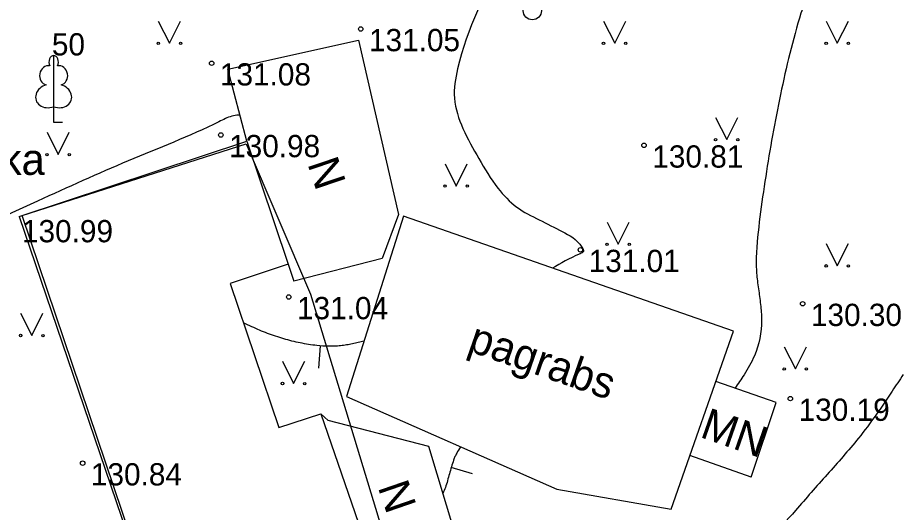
# Model space of a CAD drawing. Extents: x 636060 to 636258, y 303790 to 303930.
# Drawn here: x 636121.59 to 636141.35, y 303839.46 to 303850.58 of the extents above; entities that cross this region are included whole.
import ezdxf

# ---------------------------------------------------------------- set-up
doc = ezdxf.new("R2010")
doc.units = 0
for name, color, linetype in [('BUVE_BPAZ_####_TKST_#', 7, 'Continuous'), ('BUVE_EKAS_####_####_#', 7, 'Continuous'), ('BUVE_EKAS_RAKS_TKST_#', 7, 'Continuous'), ('BUVE_EKAS_UZMR_####_#', 7, 'Continuous'), ('RELJ_AATZ_####_TKST_#', 7, 'Continuous'), ('RELJ_ELEM_####_####_#', 7, 'Continuous'), ('RELJ_HORZ_PAMT_####_#', 7, 'Continuous'), ('RELJ_HORZ_RESN_####_#', 7, 'Continuous'), ('TERT_DIAM_####_TKST_#', 7, 'Continuous'), ('TERT_ELEM_####_####_#', 7, 'Continuous'), ('UDTK_ELEM_####_####_#', 7, 'Continuous')]:
    doc.layers.add(name, color=color, linetype=linetype)

msp = doc.modelspace()

# ---------------------------------------------------------------- linework, layer by layer
at = {"layer": 'BUVE_BPAZ_####_TKST_#'}
for p, q in [((636130.2540000001, 303846.115), (636128.979, 303842.062)), ((636137.6699999998, 303843.52999999997), (636130.254, 303846.11499999993)), ((636136.2650000001, 303839.53599999985), (636137.67, 303843.53)), ((636128.9789999999, 303842.0619999999), (636133.6989999999, 303839.98000000004)), ((636133.699, 303839.98), (636136.2650000001, 303839.5359999999))]:
    msp.add_line(p, q, dxfattribs=at)
at = {"layer": 'BUVE_EKAS_####_####_#'}
for p, q in [((636126.3139999999, 303849.422), (636129.2470000001, 303850.074)), ((636129.247, 303850.0740000001), (636130.147, 303846.151)), ((636126.7372706478, 303847.8000868098), (636126.3139999999, 303849.422)), ((636121.627, 303846.11), (636126.7372706478, 303847.8000868098)), ((636126.7372706478, 303847.8000868098), (636127.6656901198, 303845.0390180338)), ((636121.627, 303846.11), (636128.2440000001, 303826.657)), ((636130.1469999999, 303846.15099999995), (636129.7769999999, 303845.164)), ((636129.7769999998, 303845.16400000005), (636127.7949999999, 303844.6580000001)), ((636127.6656901198, 303845.0390180338), (636126.363, 303844.602)), ((636127.6656901198, 303845.0390180338), (636127.795, 303844.658)), ((636126.363, 303844.602), (636127.4599384002, 303841.3674380508)), ((636138.626, 303841.933), (636137.2739932822, 303842.4042698713)), ((636138.0680000001, 303840.256), (636138.626, 303841.933)), ((636127.4599384002, 303841.3674380508), (636128.4020000001, 303841.679)), ((636128.4020000001, 303841.679), (636133.0950000001, 303828.061)), ((636128.5630000001, 303841.529), (636128.4020000001, 303841.679)), ((636130.829, 303840.94200000004), (636128.5630000001, 303841.529)), ((636131.474, 303838.7800000001), (636130.829, 303840.94200000004)), ((636138.0680000001, 303840.256), (636136.6875498513, 303840.73718441674))]:
    msp.add_line(p, q, dxfattribs=at)
at = {"layer": 'BUVE_EKAS_UZMR_####_#'}
msp.add_lwpolyline([(636121.6890000004, 303846.13299999945), (636126.7249999996, 303847.7430000007), (636128.1689999999, 303844.3660000004), (636133.1349999999, 303828.0189999994), (636128.2599999999, 303826.69400000013)], close=True, dxfattribs=at)
at = {"layer": 'RELJ_ELEM_####_####_#'}
for centre in [(636129.296, 303850.322), (636125.948, 303849.5520000001), (636126.154, 303847.941), (636135.659, 303847.707), (636134.23, 303845.361), (636127.679, 303844.30100000004), (636139.222, 303844.149), (636138.946, 303842.01800000004), (636123.05, 303840.56700000004)]:
    msp.add_circle(centre, 0.05, dxfattribs=at)
at = {"layer": 'RELJ_HORZ_PAMT_####_#'}
for p, q in [((636128.3517546959, 303842.703930872), (636128.3914572287, 303843.20235208835)), ((636131.8099043482, 303840.32926983765), (636131.3311892378, 303840.4736022423))]:
    msp.add_line(p, q, dxfattribs=at)
for points in [[(636134.1495452374, 303895.12953018583), (636133.3270622125, 303892.215576573), (636133.1733759835, 303891.8148666625), (636133.0869575905, 303891.61705193657), (636133.0100261098, 303891.413716275), (636132.9743156537, 303891.10976454953), (636133.09678177, 303890.61728096206), (636133.2336563589, 303890.1260503923), (636133.5000437172, 303889.14109292754), (636133.7385760271, 303888.1649892175), (636133.9794566853, 303887.1885823712), (636134.4169936439, 303885.22518983006), (636134.8801560453, 303882.5918823061), (636135.2692828899, 303880.1877929124), (636136.2610149867, 303876.8278969556), (636136.4894688854, 303876.2684714625), (636136.586015504, 303875.9968527132), (636136.6602789785, 303875.67371709243), (636136.9613309286, 303873.9250309489), (636137.2358941544, 303872.1720897359), (636137.5066782349, 303870.41941301245), (636137.7963927488, 303868.6715203372), (636137.9692933974, 303867.80665899476), (636138.1683135849, 303866.94585455715), (636138.371877535, 303866.08616531367), (636138.5584094708, 303865.22464955336), (636138.7027261399, 303864.07111600984), (636138.6803675987, 303863.4902754579), (636138.563418497, 303862.92080270255), (636137.7959336222, 303861.1971431947), (636136.76946274, 303859.60565358284), (636136.5034430854, 303859.25202422234), (636136.2240618123, 303858.9114655204), (636135.9530141511, 303858.56697703816), (636135.7119953313, 303858.2015583365), (636133.2392472107, 303853.4960809108), (636132.521708219, 303851.970550298), (636131.471110282, 303849.4290254975), (636131.4019215653, 303848.76403758617), (636131.592708126, 303848.0873872494), (636131.9496268411, 303847.4107158821), (636132.3788345902, 303846.74566487956), (636132.8000916807, 303846.3200215288), (636133.3059554239, 303846.0337149805), (636133.8199876026, 303845.771654662), (636134.26575, 303845.41875), (636134.2985265818, 303845.3235454522), (636134.2212549539, 303845.27122953103), (636133.6036754999, 303844.9474014067)], [(636145.2846301399, 303866.3751289202), (636145.1885071325, 303864.67615003523), (636145.1503267775, 303864.16761414893), (636145.0955342434, 303863.66061991616), (636145.0272763906, 303863.154621036), (636144.948700079, 303862.64907120704), (636144.7764278494, 303861.77849375113), (636144.5467216105, 303860.92276095506), (636144.2595278205, 303860.0826548653), (636143.9147929383, 303859.2589575287), (636143.472761806, 303858.3570397575), (636142.9755916657, 303857.4915374298), (636141.9133695168, 303855.80649710534), (636140.8446250736, 303854.13018344), (636140.3456609604, 303853.2720522682), (636140.1134061255, 303852.83251473465), (636139.8858569169, 303852.3889433187), (636139.6826461571, 303851.97155704495), (636139.4969872616, 303851.5476495366), (636139.3303965653, 303851.1156832272), (636139.1843904029, 303850.67412055033), (636138.724709784, 303848.852782156), (636138.391213377, 303847.0062945126), (636138.2617707953, 303846.0991689546), (636138.180839289, 303845.189160711), (636138.1866115909, 303844.83752612467), (636138.2287738677, 303844.4855294456), (636138.2763945269, 303844.13341241906), (636138.2985419759, 303843.7814167904), (636138.1367448082, 303842.97938698414), (636137.9045357426, 303842.5556838441), (636137.7039532409, 303842.2543984456)], [(636126.5836137697, 303848.38887820963), (636126.552016007, 303848.38845144515), (636126.4029453099, 303848.3627677009), (636126.1129874457, 303848.2379510634), (636124.0720153623, 303847.3592140801), (636122.039692409, 303846.4569027593), (636121.3769647059, 303846.1476), (636120.6929920764, 303845.76913908526), (636119.3703458937, 303844.89520524046), (636118.1154586455, 303843.9379815435), (636116.9059119129, 303842.9122930784), (636115.7206176731, 303841.8342099378)], [(636129.3721202196, 303843.3116598043), (636129.3714664864, 303843.311459791), (636129.2417612881, 303843.27574269014), (636129.1106735927, 303843.2468572818), (636128.9783080206, 303843.2238201096), (636128.8447691924, 303843.20564771694), (636128.7108470091, 303843.1951090917), (636128.5769190076, 303843.19331292156), (636128.3126634225, 303843.2098722568), (636128.1242483917, 303843.2358215748), (636127.9375839339, 303843.2689738367), (636127.5688904494, 303843.3618046747), (636127.3851803978, 303843.42076717905), (636127.2040771658, 303843.48444363795), (636127.0258159932, 303843.5543115313), (636126.8506321197, 303843.63184833835), (636126.66160446, 303843.7214996692)], [(636131.540708317, 303840.9320261193), (636131.5404544349, 303840.9316641474), (636131.4509881967, 303840.79052732047), (636131.4134622446, 303840.71594318503), (636131.3830839616, 303840.63836656016), (636131.334281733, 303840.4838551611), (636131.2877167051, 303840.3288063673), (636131.1978421303, 303840.02200915455), (636131.1436494578, 303839.88731453096)]]:
    msp.add_spline(points, degree=3, dxfattribs=at)
at = {"layer": 'RELJ_HORZ_RESN_####_#'}
msp.add_spline([(636141.47764576, 303842.5585952464), (636141.2339100171, 303842.1883492979), (636140.4752008686, 303841.12824949226), (636140.1282854448, 303840.7169469336), (636139.7729857618, 303840.3133279669), (636139.4155478257, 303839.91168858646), (636139.0622176436, 303839.5063247864), (636138.5124743418, 303838.84269349097), (636138.359326478, 303838.5941623536), (636138.2066230219, 303838.3072749369)], degree=3, dxfattribs=at)
at = {"layer": 'TERT_ELEM_####_####_#'}
for p, q in [((636124.75, 303850.5), (636125, 303850)), ((636125, 303850), (636125.25, 303850.5)), ((636134.75, 303850.5), (636135, 303850)), ((636135, 303850), (636135.25, 303850.5)), ((636139.75, 303850.5), (636140, 303850)), ((636140, 303850), (636140.25, 303850.5)), ((636122.399, 303848.5739923852), (636122.399, 303848.227)), ((636122.399, 303848.227), (636122.599, 303848.227)), ((636137.2662545431, 303848.3360542124), (636137.5162545431, 303847.8360542124)), ((636137.5162545431, 303847.8360542124), (636137.7662545431, 303848.3360542124)), ((636122.25, 303848), (636122.5, 303847.5)), ((636122.5, 303847.5), (636122.75, 303848)), ((636131.189775994, 303847.29345686716), (636131.439775994, 303846.79345686716)), ((636131.439775994, 303846.79345686716), (636131.689775994, 303847.29345686716)), ((636134.8282860233, 303845.9840652181), (636135.0782860233, 303845.4840652181)), ((636135.0782860233, 303845.4840652181), (636135.3282860233, 303845.9840652181)), ((636139.75, 303845.5), (636140, 303845)), ((636140, 303845), (636140.25, 303845.5)), ((636121.6576668662, 303843.93597285455), (636121.9076668662, 303843.43597285455)), ((636121.9076668662, 303843.43597285455), (636122.1576668662, 303843.93597285455)), ((636138.8081176954, 303843.1848070169), (636139.0581176954, 303842.6848070169)), ((636139.0581176954, 303842.6848070169), (636139.3081176954, 303843.1848070169)), ((636127.5391892274, 303842.8570204501), (636127.7891892274, 303842.3570204501)), ((636127.7891892274, 303842.3570204501), (636128.0391892274, 303842.8570204501))]:
    msp.add_line(p, q, dxfattribs=at)
for points in [[(636122.399, 303849.7269988978), (636122.399, 303848.5739923852)], [(636122.4885584817, 303849.4946060863), (636122.4875632075, 303849.495518419)]]:
    msp.add_lwpolyline(points, dxfattribs=at)
for centre, radius in [((636133.1492936241, 303850.73245055974), 0.20454262928772468), ((636124.7497200958, 303849.99954969576), 0.02800000000000047), ((636125.2497200958, 303849.99954969576), 0.02630589287586257), ((636134.7497200958, 303849.99954969576), 0.02800000000000047), ((636135.2497200958, 303849.99954969576), 0.02630589287586257), ((636139.7497200958, 303849.99954969576), 0.02800000000000047), ((636140.2497200958, 303849.99954969576), 0.02630589287586257), ((636137.2659746388, 303847.83560390817), 0.02800000000000047), ((636137.7659746388, 303847.83560390817), 0.02630589287586257), ((636122.2497200958, 303847.49954969576), 0.02800000000000047), ((636122.7497200958, 303847.49954969576), 0.02630589287586257), ((636131.1894960898, 303846.7930065629), 0.02800000000000047), ((636131.6894960898, 303846.7930065629), 0.02630589287586257), ((636134.8280061191, 303845.4836149138), 0.02800000000000047), ((636135.3280061191, 303845.4836149138), 0.02630589287586257), ((636139.7497200958, 303844.99954969576), 0.02800000000000047), ((636140.2497200958, 303844.99954969576), 0.02630589287586257), ((636121.657386962, 303843.4355225503), 0.02800000000000047), ((636122.157386962, 303843.4355225503), 0.02630589287586257), ((636138.807837791, 303842.6843567126), 0.02800000000000047), ((636139.307837791, 303842.6843567126), 0.02630589287586257), ((636127.5389093232, 303842.3565701459), 0.02800000000000047), ((636128.0389093232, 303842.3565701459), 0.02630589287586257)]:
    msp.add_circle(centre, radius, dxfattribs=at)
for centre, major_axis, ratio, start_param, end_param in [((636122.3994004397, 303849.5770684311), (-2.411082991342228e-17, -0.1499315361192787), 0.7071067811865476, 3.1453697680631514, 5.287484568227708), ((636122.3985995604, 303849.5770684311), (4.2472147493394324e-17, -0.1499315361192787), 0.7071067811865476, 0.9957007389518787, 3.137815539116435), ((636122.2707092045, 303849.2822030768), (-0.03873231390928321, -0.21240300942721796), 0.8613228459795691, 3.141592653589793, 6.283185307179586), ((636122.5272907956, 303849.2822030768), (0.038732313909283195, -0.21240300942721796), 0.8613228459795691, 0, 3.141592653589793), ((636122.3094415179, 303848.81991417374), (0.306817388384849, 0.0951133899296168), 0.8144450187643255, 1.5707963267948966, 4.752014655570659), ((636122.4885584821, 303848.81991417374), (-0.30681738838484907, 0.09511338992961664), 0.8144450187643254, 1.5311706516089276, 4.71238898038469)]:
    msp.add_ellipse(centre, major_axis=major_axis, ratio=ratio, start_param=start_param, end_param=end_param, dxfattribs=at)

# ---------------------------------------------------------------- texts
at = {"layer": 'BUVE_BPAZ_####_TKST_#'}
msp.add_text('pagrabs', height=0.7, rotation=340.7829441885416, dxfattribs=at).set_placement((636131.671211491, 303843.0995057707))
at = {"layer": 'BUVE_EKAS_RAKS_TKST_#'}
for s, height, rotation, p in [('N', 0.7, 288.58540664067925, (636128.0941399008, 303847.29730337404)), ('MN', 0.7, 340.782944189236, (636136.8903357794, 303841.16115686676)), ('N', 0.6999999999999992, 289.0148432712982, (636129.6745170795, 303840.03058423474))]:
    msp.add_text(s, height=height, rotation=rotation, dxfattribs=at).set_placement(p)
at = {"layer": 'RELJ_AATZ_####_TKST_#'}
for s, p in [(' 131.05', (636129.296, 303849.822)), (' 131.08', (636125.948, 303849.0520000001)), (' 130.98', (636126.154, 303847.441)), (' 130.81', (636135.659, 303847.207)), (' 130.99', (636121.502, 303845.5300000001)), (' 131.01', (636134.23, 303844.861)), (' 131.04', (636127.679, 303843.80100000004)), (' 130.30', (636139.222, 303843.649)), (' 130.19', (636138.946, 303841.51800000004)), (' 130.84', (636123.05, 303840.06700000004))]:
    msp.add_text(s, height=0.5, dxfattribs=at).set_placement(p)
at = {"layer": 'TERT_DIAM_####_TKST_#'}
msp.add_text(' 50', height=0.5, dxfattribs=at).set_placement((636122.174, 303849.727))
at = {"layer": 'UDTK_ELEM_####_####_#'}
msp.add_text('      aka', height=0.7, dxfattribs=at).set_placement((636119.13, 303847.044))

doc.saveas('drawing.dxf')
